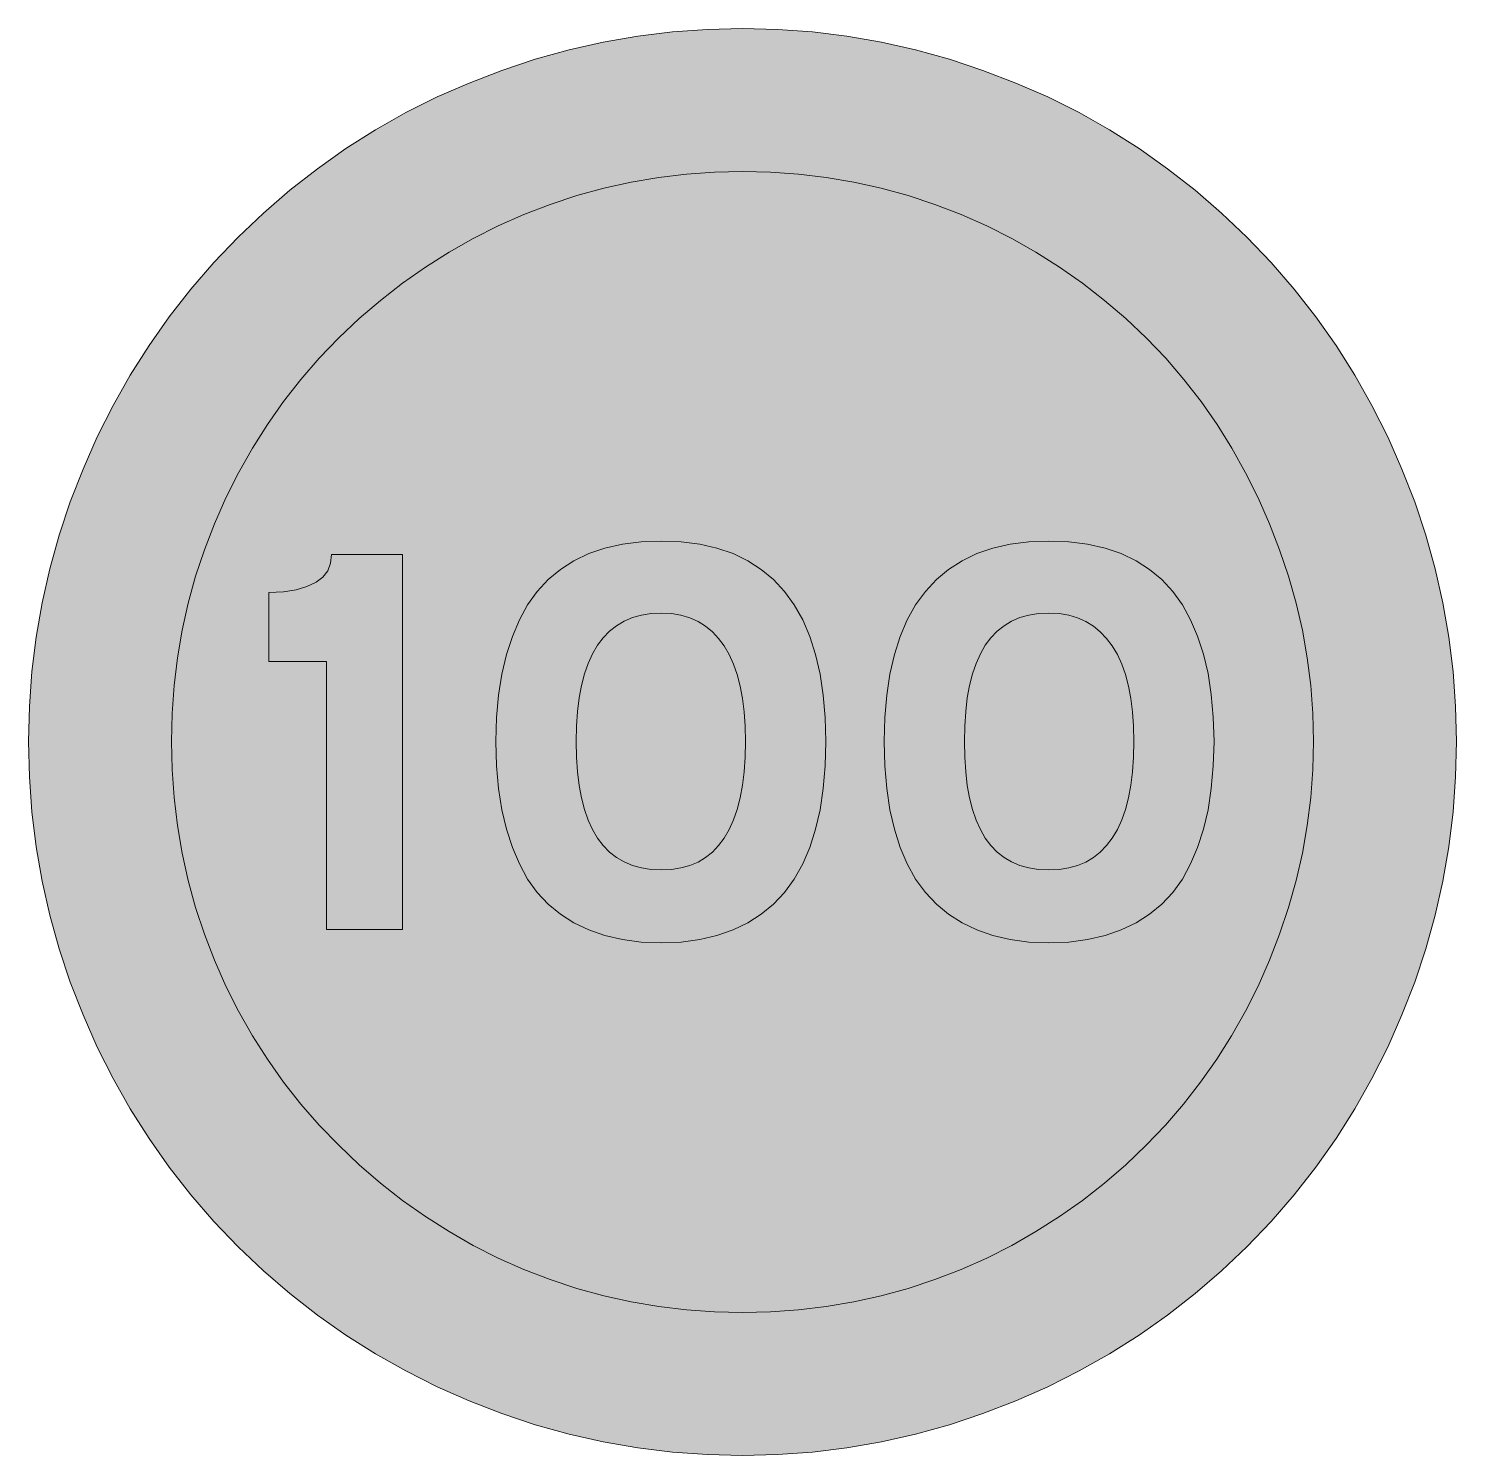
# Model space of a CAD drawing. Header units: metres. Extents: x 160 to 410, y 11 to 261.
import ezdxf

# ---------------------------------------------------------------- set-up
doc = ezdxf.new("R2010")
doc.units = ezdxf.units.M
for name, color, linetype, true_color in [('FILL_BLACK_000000', 7, 'Continuous', 0x000000), ('FILL_RED_FF0000', 7, 'Continuous', 0xff0000), ('FILL_WHITE_FFFFFF', 7, 'Continuous', 0xffffff)]:
    doc.layers.add(name, color=color, linetype=linetype, true_color=true_color)

msp = doc.modelspace()

# ---------------------------------------------------------------- hatches: boundary and pattern name
at = {"layer": 'FILL_BLACK_000000', "true_color": 0x000000}
h = msp.add_hatch(color=7, dxfattribs=at)
h.dxf.hatch_style = 1
h.paths.add_polyline_path([(298.9, 127.85), (298.34, 124.13), (297.56, 120.69), (296.55, 117.52), (295.32, 114.62), (293.84, 111.98), (292.14, 109.62), (290.21, 107.59), (288.06, 105.81), (285.69, 104.3), (283.1, 103.05), (280.29, 102.07), (277.26, 101.37), (274.01, 100.94), (270.54, 100.8), (267.01, 100.94), (263.72, 101.37), (260.66, 102.07), (257.83, 103.05), (255.22, 104.3), (252.85, 105.81), (250.69, 107.59), (248.76, 109.62), (247.11, 111.98), (245.66, 114.62), (244.43, 117.52), (243.41, 120.69), (242.6, 124.13), (242.03, 127.85), (241.68, 131.83), (241.56, 136.08), (241.68, 140.27), (242.03, 144.21), (242.6, 147.89), (243.41, 151.31), (244.43, 154.47), (245.66, 157.37), (247.11, 160), (248.76, 162.36), (250.69, 164.44), (252.85, 166.24), (255.22, 167.76), (257.83, 169), (260.66, 169.96), (263.72, 170.64), (267.01, 171.04), (270.54, 171.18), (274.01, 171.04), (277.26, 170.64), (280.29, 169.96), (283.1, 169), (285.69, 167.76), (288.06, 166.24), (290.21, 164.44), (292.14, 162.36), (293.84, 160), (295.32, 157.37), (296.55, 154.47), (297.56, 151.31), (298.34, 147.89), (298.9, 144.21), (299.23, 140.27), (299.34, 136.08), (299.23, 131.83), (298.9, 127.85)])
h.paths.add_polyline_path([(285.06, 141.28), (284.77, 143.62), (284.36, 145.8), (283.82, 147.81), (283.17, 149.65), (282.41, 151.32), (281.52, 152.82), (280.58, 154.15), (279.5, 155.31), (278.3, 156.3), (276.98, 157.12), (275.53, 157.75), (273.98, 158.21), (272.31, 158.49), (270.54, 158.58), (268.74, 158.49), (267.06, 158.23), (265.49, 157.78), (264.03, 157.17), (262.69, 156.37), (261.46, 155.4), (260.35, 154.25), (259.36, 152.93), (258.48, 151.44), (257.72, 149.76), (257.07, 147.92), (256.54, 145.9), (256.13, 143.7), (255.84, 141.34), (255.66, 138.79), (255.6, 136.08), (255.66, 133.34), (255.84, 130.77), (256.13, 128.39), (256.54, 126.19), (257.07, 124.16), (257.72, 122.32), (258.48, 120.65), (259.36, 119.16), (260.35, 117.85), (261.46, 116.71), (262.69, 115.75), (264.03, 114.97), (265.49, 114.36), (267.06, 113.93), (268.74, 113.67), (270.54, 113.58), (272.31, 113.66), (273.98, 113.92), (275.53, 114.35), (276.98, 114.95), (278.3, 115.73), (279.5, 116.69), (280.58, 117.83), (281.52, 119.16), (282.41, 120.66), (283.17, 122.34), (283.82, 124.18), (284.36, 126.2), (284.77, 128.4), (285.06, 130.78), (285.24, 133.34), (285.3, 136.08), (285.24, 138.76), (285.06, 141.28)], flags=16)
h = msp.add_hatch(color=7, dxfattribs=at)
h.dxf.hatch_style = 1
h.paths.add_polyline_path([(366.91, 127.85), (366.34, 124.13), (365.54, 120.69), (364.51, 117.52), (363.28, 114.62), (361.83, 111.98), (360.18, 109.62), (358.25, 107.59), (356.09, 105.81), (353.72, 104.3), (351.11, 103.05), (348.28, 102.07), (345.22, 101.37), (341.93, 100.94), (338.4, 100.8), (334.93, 100.94), (331.68, 101.37), (328.65, 102.07), (325.85, 103.05), (323.25, 104.3), (320.88, 105.81), (318.73, 107.59), (316.8, 109.62), (315.1, 111.98), (313.62, 114.62), (312.39, 117.52), (311.38, 120.69), (310.6, 124.13), (310.04, 127.85), (309.71, 131.83), (309.6, 136.08), (309.71, 140.27), (310.04, 144.21), (310.6, 147.89), (311.38, 151.31), (312.39, 154.47), (313.62, 157.37), (315.1, 160), (316.8, 162.36), (318.73, 164.44), (320.88, 166.24), (323.25, 167.76), (325.85, 169), (328.65, 169.96), (331.68, 170.64), (334.93, 171.04), (338.4, 171.18), (341.93, 171.04), (345.22, 170.64), (348.28, 169.96), (351.11, 169), (353.72, 167.76), (356.09, 166.24), (358.25, 164.44), (360.18, 162.36), (361.83, 160.01), (363.28, 157.39), (364.51, 154.52), (365.54, 151.38), (366.34, 147.97), (366.91, 144.29), (367.26, 140.32), (367.38, 136.08), (367.26, 131.83), (366.91, 127.85)])
h.paths.add_polyline_path([(353.1, 141.28), (352.81, 143.62), (352.4, 145.8), (351.86, 147.81), (351.21, 149.65), (350.45, 151.32), (349.56, 152.82), (348.56, 154.15), (347.46, 155.31), (346.25, 156.3), (344.93, 157.12), (343.48, 157.75), (341.92, 158.21), (340.22, 158.49), (338.4, 158.58), (336.6, 158.49), (334.92, 158.23), (333.36, 157.78), (331.92, 157.17), (330.59, 156.37), (329.38, 155.4), (328.29, 154.25), (327.31, 152.93), (326.45, 151.44), (325.7, 149.76), (325.07, 147.92), (324.55, 145.9), (324.15, 143.7), (323.87, 141.34), (323.7, 138.79), (323.64, 136.08), (323.7, 133.34), (323.87, 130.77), (324.15, 128.39), (324.55, 126.19), (325.07, 124.16), (325.7, 122.32), (326.45, 120.65), (327.31, 119.16), (328.29, 117.85), (329.38, 116.71), (330.59, 115.75), (331.92, 114.97), (333.36, 114.36), (334.92, 113.93), (336.6, 113.67), (338.4, 113.58), (340.22, 113.66), (341.92, 113.92), (343.48, 114.35), (344.93, 114.95), (346.25, 115.73), (347.46, 116.69), (348.56, 117.83), (349.56, 119.16), (350.45, 120.66), (351.21, 122.34), (351.86, 124.18), (352.4, 126.2), (352.81, 128.4), (353.1, 130.78), (353.28, 133.34), (353.34, 136.08), (353.28, 138.76), (353.1, 141.28)], flags=16)
h = msp.add_hatch(color=7, dxfattribs=at)
h.dxf.hatch_style = 1
h.paths.add_polyline_path([(225.18, 103.14), (211.86, 103.14), (211.86, 150.12), (201.78, 150.12), (201.78, 162.18), (204.31, 162.31), (206.53, 162.68), (208.44, 163.24), (210.06, 163.98), (211.24, 164.89), (212.09, 166.01), (212.59, 167.32), (212.76, 168.84), (225.18, 168.84), (225.18, 103.14)])
at = {"layer": 'FILL_RED_FF0000', "true_color": 0xff0000}
h = msp.add_hatch(color=7, dxfattribs=at)
h.dxf.hatch_style = 1
h.paths.add_polyline_path([(409.71, 129.89), (409.26, 123.74), (408.5, 117.64), (407.45, 111.6), (406.11, 105.63), (404.47, 99.73), (402.54, 93.92), (400.32, 88.2), (397.82, 82.54), (395.06, 77.03), (392.04, 71.69), (388.76, 66.51), (385.22, 61.5), (381.44, 56.66), (377.41, 52), (373.14, 47.52), (368.71, 43.31), (364.08, 39.33), (359.25, 35.58), (354.24, 32.06), (349.06, 28.79), (343.73, 25.78), (338.25, 23.02), (332.64, 20.52), (326.86, 18.3), (321.01, 16.37), (315.09, 14.73), (309.11, 13.39), (303.07, 12.34), (297, 11.58), (290.89, 11.13), (284.76, 10.98), (278.62, 11.13), (272.49, 11.58), (266.4, 12.34), (260.35, 13.39), (254.36, 14.73), (248.44, 16.37), (242.61, 18.3), (236.88, 20.52), (231.27, 23.02), (225.79, 25.78), (220.46, 28.79), (215.28, 32.06), (210.27, 35.58), (205.44, 39.33), (200.81, 43.31), (196.38, 47.52), (192.11, 52), (188.08, 56.66), (184.3, 61.5), (180.77, 66.51), (177.48, 71.69), (174.46, 77.03), (171.7, 82.54), (169.2, 88.2), (166.98, 93.92), (165.05, 99.73), (163.41, 105.63), (162.07, 111.6), (161.02, 117.64), (160.26, 123.74), (159.81, 129.89), (159.66, 136.08), (159.81, 142.21), (160.26, 148.32), (161.02, 154.38), (162.07, 160.4), (163.41, 166.36), (165.05, 172.25), (166.98, 178.06), (169.2, 183.78), (171.7, 189.44), (174.46, 194.95), (177.48, 200.29), (180.77, 205.47), (184.3, 210.48), (188.08, 215.32), (192.11, 219.98), (196.38, 224.46), (200.81, 228.68), (205.44, 232.68), (210.27, 236.45), (215.28, 239.99), (220.46, 243.27), (225.79, 246.28), (231.27, 249.02), (236.88, 251.46), (242.61, 253.68), (248.44, 255.61), (254.36, 257.25), (260.35, 258.59), (266.4, 259.64), (272.49, 260.4), (278.62, 260.85), (284.76, 261), (290.89, 260.85), (297, 260.4), (303.07, 259.64), (309.11, 258.59), (315.09, 257.25), (321.01, 255.61), (326.86, 253.68), (332.64, 251.46), (338.25, 249.02), (343.73, 246.28), (349.06, 243.27), (354.24, 239.99), (359.25, 236.45), (364.08, 232.68), (368.71, 228.68), (373.14, 224.46), (377.41, 219.98), (381.44, 215.32), (385.22, 210.48), (388.76, 205.47), (392.04, 200.29), (395.06, 194.95), (397.82, 189.44), (400.32, 183.78), (402.54, 178.06), (404.47, 172.25), (406.11, 166.36), (407.45, 160.4), (408.5, 154.38), (409.26, 148.32), (409.71, 142.21), (409.86, 136.08), (409.71, 129.89)])
at = {"layer": 'FILL_WHITE_FFFFFF', "true_color": 0xffffff}
h = msp.add_hatch(color=7, dxfattribs=at)
h.dxf.hatch_style = 1
h.paths.add_polyline_path([(384.71, 131.15), (384.34, 126.24), (383.72, 121.35), (382.86, 116.51), (381.76, 111.71), (380.44, 106.97), (378.88, 102.31), (377.1, 97.74), (375.1, 93.21), (372.89, 88.8), (370.47, 84.53), (367.85, 80.39), (365.04, 76.4), (362.04, 72.55), (358.86, 68.87), (355.5, 65.34), (351.92, 61.92), (348.18, 58.7), (344.32, 55.66), (340.31, 52.83), (336.18, 50.2), (331.93, 47.77), (327.57, 45.56), (323.1, 43.56), (318.48, 41.79), (313.79, 40.25), (309.05, 38.95), (304.27, 37.89), (299.44, 37.06), (294.57, 36.47), (289.68, 36.12), (284.76, 36), (279.84, 36.12), (274.95, 36.47), (270.08, 37.06), (265.25, 37.89), (260.47, 38.95), (255.73, 40.25), (251.04, 41.79), (246.42, 43.56), (241.95, 45.56), (237.59, 47.77), (233.34, 50.2), (229.21, 52.83), (225.2, 55.66), (221.34, 58.7), (217.6, 61.92), (214.02, 65.34), (210.6, 68.87), (207.38, 72.55), (204.34, 76.4), (201.51, 80.39), (198.88, 84.53), (196.45, 88.8), (194.24, 93.21), (192.24, 97.74), (190.47, 102.31), (188.93, 106.97), (187.63, 111.71), (186.57, 116.51), (185.74, 121.35), (185.15, 126.24), (184.8, 131.15), (184.68, 136.08), (184.8, 141), (185.15, 145.89), (185.74, 150.75), (186.57, 155.57), (187.63, 160.33), (188.93, 165.04), (190.47, 169.68), (192.24, 174.24), (194.24, 178.77), (196.45, 183.18), (198.88, 187.46), (201.51, 191.61), (204.34, 195.63), (207.38, 199.5), (210.6, 203.23), (214.02, 206.82), (217.6, 210.18), (221.34, 213.36), (225.2, 216.36), (229.21, 219.17), (233.34, 221.79), (237.59, 224.21), (241.95, 226.42), (246.42, 228.42), (251.04, 230.19), (255.73, 231.73), (260.47, 233.03), (265.25, 234.09), (270.08, 234.92), (274.95, 235.51), (279.84, 235.86), (284.76, 235.98), (289.68, 235.86), (294.57, 235.51), (299.44, 234.92), (304.27, 234.09), (309.05, 233.03), (313.79, 231.73), (318.48, 230.19), (323.1, 228.42), (327.57, 226.42), (331.93, 224.21), (336.18, 221.79), (340.31, 219.17), (344.32, 216.36), (348.18, 213.36), (351.92, 210.18), (355.5, 206.82), (358.91, 203.23), (362.12, 199.5), (365.12, 195.63), (367.92, 191.61), (370.52, 187.46), (372.92, 183.18), (375.11, 178.77), (377.1, 174.24), (378.88, 169.68), (380.44, 165.04), (381.76, 160.33), (382.86, 155.57), (383.72, 150.75), (384.34, 145.89), (384.71, 141), (384.84, 136.08), (384.71, 131.15)])

# ---------------------------------------------------------------- linework, layer by layer
at = {"layer": 'FILL_BLACK_000000', "lineweight": 0, "true_color": 0x000000}
for points in [[(298.9, 127.85), (298.34, 124.13), (297.56, 120.69), (296.55, 117.52), (295.32, 114.62), (293.84, 111.98), (292.14, 109.62), (290.21, 107.59), (288.06, 105.81), (285.69, 104.3), (283.1, 103.05), (280.29, 102.07), (277.26, 101.37), (274.01, 100.94), (270.54, 100.8), (267.01, 100.94), (263.72, 101.37), (260.66, 102.07), (257.83, 103.05), (255.22, 104.3), (252.85, 105.81), (250.69, 107.59), (248.76, 109.62), (247.11, 111.98), (245.66, 114.62), (244.43, 117.52), (243.41, 120.69), (242.6, 124.13), (242.03, 127.85), (241.68, 131.83), (241.56, 136.08), (241.68, 140.27), (242.03, 144.21), (242.6, 147.89), (243.41, 151.31), (244.43, 154.47), (245.66, 157.37), (247.11, 160), (248.76, 162.36), (250.69, 164.44), (252.85, 166.24), (255.22, 167.76), (257.83, 169), (260.66, 169.96), (263.72, 170.64), (267.01, 171.04), (270.54, 171.18), (274.01, 171.04), (277.26, 170.64), (280.29, 169.96), (283.1, 169), (285.69, 167.76), (288.06, 166.24), (290.21, 164.44), (292.14, 162.36), (293.84, 160), (295.32, 157.37), (296.55, 154.47), (297.56, 151.31), (298.34, 147.89), (298.9, 144.21), (299.23, 140.27), (299.34, 136.08), (299.23, 131.83)], [(366.91, 127.85), (366.34, 124.13), (365.54, 120.69), (364.51, 117.52), (363.28, 114.62), (361.83, 111.98), (360.18, 109.62), (358.25, 107.59), (356.09, 105.81), (353.72, 104.3), (351.11, 103.05), (348.28, 102.07), (345.22, 101.37), (341.93, 100.94), (338.4, 100.8), (334.93, 100.94), (331.68, 101.37), (328.65, 102.07), (325.85, 103.05), (323.25, 104.3), (320.88, 105.81), (318.73, 107.59), (316.8, 109.62), (315.1, 111.98), (313.62, 114.62), (312.39, 117.52), (311.38, 120.69), (310.6, 124.13), (310.04, 127.85), (309.71, 131.83), (309.6, 136.08), (309.71, 140.27), (310.04, 144.21), (310.6, 147.89), (311.38, 151.31), (312.39, 154.47), (313.62, 157.37), (315.1, 160), (316.8, 162.36), (318.73, 164.44), (320.88, 166.24), (323.25, 167.76), (325.85, 169), (328.65, 169.96), (331.68, 170.64), (334.93, 171.04), (338.4, 171.18), (341.93, 171.04), (345.22, 170.64), (348.28, 169.96), (351.11, 169), (353.72, 167.76), (356.09, 166.24), (358.25, 164.44), (360.18, 162.36), (361.83, 160.01), (363.28, 157.39), (364.51, 154.52), (365.54, 151.38), (366.34, 147.97), (366.91, 144.29), (367.26, 140.32), (367.38, 136.08), (367.26, 131.83)], [(225.18, 103.14), (211.86, 103.14), (211.86, 150.12), (201.78, 150.12), (201.78, 162.18), (204.31, 162.31), (206.53, 162.68), (208.44, 163.24), (210.06, 163.98), (211.24, 164.89), (212.09, 166.01), (212.59, 167.32), (212.76, 168.84), (225.18, 168.84)], [(285.06, 141.28), (284.77, 143.62), (284.36, 145.8), (283.82, 147.81), (283.17, 149.65), (282.41, 151.32), (281.52, 152.82), (280.58, 154.15), (279.5, 155.31), (278.3, 156.3), (276.98, 157.12), (275.53, 157.75), (273.98, 158.21), (272.31, 158.49), (270.54, 158.58), (268.74, 158.49), (267.06, 158.23), (265.49, 157.78), (264.03, 157.17), (262.69, 156.37), (261.46, 155.4), (260.35, 154.25), (259.36, 152.93), (258.48, 151.44), (257.72, 149.76), (257.07, 147.92), (256.54, 145.9), (256.13, 143.7), (255.84, 141.34), (255.66, 138.79), (255.6, 136.08), (255.66, 133.34), (255.84, 130.77), (256.13, 128.39), (256.54, 126.19), (257.07, 124.16), (257.72, 122.32), (258.48, 120.65), (259.36, 119.16), (260.35, 117.85), (261.46, 116.71), (262.69, 115.75), (264.03, 114.97), (265.49, 114.36), (267.06, 113.93), (268.74, 113.67), (270.54, 113.58), (272.31, 113.66), (273.98, 113.92), (275.53, 114.35), (276.98, 114.95), (278.3, 115.73), (279.5, 116.69), (280.58, 117.83), (281.52, 119.16), (282.41, 120.66), (283.17, 122.34), (283.82, 124.18), (284.36, 126.2), (284.77, 128.4), (285.06, 130.78), (285.24, 133.34), (285.3, 136.08), (285.24, 138.76)], [(353.1, 141.28), (352.81, 143.62), (352.4, 145.8), (351.86, 147.81), (351.21, 149.65), (350.45, 151.32), (349.56, 152.82), (348.56, 154.15), (347.46, 155.31), (346.25, 156.3), (344.93, 157.12), (343.48, 157.75), (341.92, 158.21), (340.22, 158.49), (338.4, 158.58), (336.6, 158.49), (334.92, 158.23), (333.36, 157.78), (331.92, 157.17), (330.59, 156.37), (329.38, 155.4), (328.29, 154.25), (327.31, 152.93), (326.45, 151.44), (325.7, 149.76), (325.07, 147.92), (324.55, 145.9), (324.15, 143.7), (323.87, 141.34), (323.7, 138.79), (323.64, 136.08), (323.7, 133.34), (323.87, 130.77), (324.15, 128.39), (324.55, 126.19), (325.07, 124.16), (325.7, 122.32), (326.45, 120.65), (327.31, 119.16), (328.29, 117.85), (329.38, 116.71), (330.59, 115.75), (331.92, 114.97), (333.36, 114.36), (334.92, 113.93), (336.6, 113.67), (338.4, 113.58), (340.22, 113.66), (341.92, 113.92), (343.48, 114.35), (344.93, 114.95), (346.25, 115.73), (347.46, 116.69), (348.56, 117.83), (349.56, 119.16), (350.45, 120.66), (351.21, 122.34), (351.86, 124.18), (352.4, 126.2), (352.81, 128.4), (353.1, 130.78), (353.28, 133.34), (353.34, 136.08), (353.28, 138.76)]]:
    msp.add_lwpolyline(points, close=True, dxfattribs=at)
at = {"layer": 'FILL_RED_FF0000', "lineweight": 0, "true_color": 0xff0000}
msp.add_lwpolyline([(409.71, 129.89), (409.26, 123.74), (408.5, 117.64), (407.45, 111.6), (406.11, 105.63), (404.47, 99.73), (402.54, 93.92), (400.32, 88.2), (397.82, 82.54), (395.06, 77.03), (392.04, 71.69), (388.76, 66.51), (385.22, 61.5), (381.44, 56.66), (377.41, 52), (373.14, 47.52), (368.71, 43.31), (364.08, 39.33), (359.25, 35.58), (354.24, 32.06), (349.06, 28.79), (343.73, 25.78), (338.25, 23.02), (332.64, 20.52), (326.86, 18.3), (321.01, 16.37), (315.09, 14.73), (309.11, 13.39), (303.07, 12.34), (297, 11.58), (290.89, 11.13), (284.76, 10.98), (278.62, 11.13), (272.49, 11.58), (266.4, 12.34), (260.35, 13.39), (254.36, 14.73), (248.44, 16.37), (242.61, 18.3), (236.88, 20.52), (231.27, 23.02), (225.79, 25.78), (220.46, 28.79), (215.28, 32.06), (210.27, 35.58), (205.44, 39.33), (200.81, 43.31), (196.38, 47.52), (192.11, 52), (188.08, 56.66), (184.3, 61.5), (180.77, 66.51), (177.48, 71.69), (174.46, 77.03), (171.7, 82.54), (169.2, 88.2), (166.98, 93.92), (165.05, 99.73), (163.41, 105.63), (162.07, 111.6), (161.02, 117.64), (160.26, 123.74), (159.81, 129.89), (159.66, 136.08), (159.81, 142.21), (160.26, 148.32), (161.02, 154.38), (162.07, 160.4), (163.41, 166.36), (165.05, 172.25), (166.98, 178.06), (169.2, 183.78), (171.7, 189.44), (174.46, 194.95), (177.48, 200.29), (180.77, 205.47), (184.3, 210.48), (188.08, 215.32), (192.11, 219.98), (196.38, 224.46), (200.81, 228.68), (205.44, 232.68), (210.27, 236.45), (215.28, 239.99), (220.46, 243.27), (225.79, 246.28), (231.27, 249.02), (236.88, 251.46), (242.61, 253.68), (248.44, 255.61), (254.36, 257.25), (260.35, 258.59), (266.4, 259.64), (272.49, 260.4), (278.62, 260.85), (284.76, 261), (290.89, 260.85), (297, 260.4), (303.07, 259.64), (309.11, 258.59), (315.09, 257.25), (321.01, 255.61), (326.86, 253.68), (332.64, 251.46), (338.25, 249.02), (343.73, 246.28), (349.06, 243.27), (354.24, 239.99), (359.25, 236.45), (364.08, 232.68), (368.71, 228.68), (373.14, 224.46), (377.41, 219.98), (381.44, 215.32), (385.22, 210.48), (388.76, 205.47), (392.04, 200.29), (395.06, 194.95), (397.82, 189.44), (400.32, 183.78), (402.54, 178.06), (404.47, 172.25), (406.11, 166.36), (407.45, 160.4), (408.5, 154.38), (409.26, 148.32), (409.71, 142.21), (409.86, 136.08)], close=True, dxfattribs=at)
at = {"layer": 'FILL_WHITE_FFFFFF', "lineweight": 0, "true_color": 0xff0000}
msp.add_lwpolyline([(384.71, 131.15), (384.34, 126.24), (383.72, 121.35), (382.86, 116.51), (381.76, 111.71), (380.44, 106.97), (378.88, 102.31), (377.1, 97.74), (375.1, 93.21), (372.89, 88.8), (370.47, 84.53), (367.85, 80.39), (365.04, 76.4), (362.04, 72.55), (358.86, 68.87), (355.5, 65.34), (351.92, 61.92), (348.18, 58.7), (344.32, 55.66), (340.31, 52.83), (336.18, 50.2), (331.93, 47.77), (327.57, 45.56), (323.1, 43.56), (318.48, 41.79), (313.79, 40.25), (309.05, 38.95), (304.27, 37.89), (299.44, 37.06), (294.57, 36.47), (289.68, 36.12), (284.76, 36), (279.84, 36.12), (274.95, 36.47), (270.08, 37.06), (265.25, 37.89), (260.47, 38.95), (255.73, 40.25), (251.04, 41.79), (246.42, 43.56), (241.95, 45.56), (237.59, 47.77), (233.34, 50.2), (229.21, 52.83), (225.2, 55.66), (221.34, 58.7), (217.6, 61.92), (214.02, 65.34), (210.6, 68.87), (207.38, 72.55), (204.34, 76.4), (201.51, 80.39), (198.88, 84.53), (196.45, 88.8), (194.24, 93.21), (192.24, 97.74), (190.47, 102.31), (188.93, 106.97), (187.63, 111.71), (186.57, 116.51), (185.74, 121.35), (185.15, 126.24), (184.8, 131.15), (184.68, 136.08), (184.8, 141), (185.15, 145.89), (185.74, 150.75), (186.57, 155.57), (187.63, 160.33), (188.93, 165.04), (190.47, 169.68), (192.24, 174.24), (194.24, 178.77), (196.45, 183.18), (198.88, 187.46), (201.51, 191.61), (204.34, 195.63), (207.38, 199.5), (210.6, 203.23), (214.02, 206.82), (217.6, 210.18), (221.34, 213.36), (225.2, 216.36), (229.21, 219.17), (233.34, 221.79), (237.59, 224.21), (241.95, 226.42), (246.42, 228.42), (251.04, 230.19), (255.73, 231.73), (260.47, 233.03), (265.25, 234.09), (270.08, 234.92), (274.95, 235.51), (279.84, 235.86), (284.76, 235.98), (289.68, 235.86), (294.57, 235.51), (299.44, 234.92), (304.27, 234.09), (309.05, 233.03), (313.79, 231.73), (318.48, 230.19), (323.1, 228.42), (327.57, 226.42), (331.93, 224.21), (336.18, 221.79), (340.31, 219.17), (344.32, 216.36), (348.18, 213.36), (351.92, 210.18), (355.5, 206.82), (358.91, 203.23), (362.12, 199.5), (365.12, 195.63), (367.92, 191.61), (370.52, 187.46), (372.92, 183.18), (375.11, 178.77), (377.1, 174.24), (378.88, 169.68), (380.44, 165.04), (381.76, 160.33), (382.86, 155.57), (383.72, 150.75), (384.34, 145.89), (384.71, 141), (384.84, 136.08)], close=True, dxfattribs=at)

doc.saveas('drawing.dxf')
